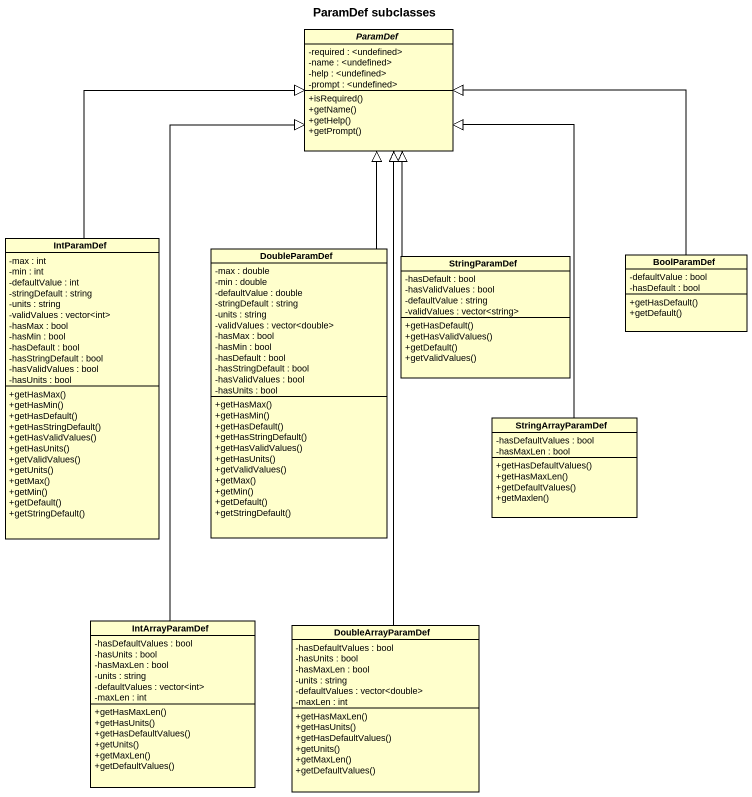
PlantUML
@startuml
title ParamDef subclasses
hide circle
hide empty members
skinparam classAttributeIconSize 0
abstract class ParamDef #FFFFCC {
  -required : <undefined>
  -name : <undefined>
  -help : <undefined>
  -prompt : <undefined>
  +isRequired()
  +getName()
  +getHelp()
  +getPrompt()
}
class IntParamDef #FFFFCC {
  -max : int
  -min : int
  -defaultValue : int
  -stringDefault : string
  -units : string
  -validValues : vector<int>
  -hasMax : bool
  -hasMin : bool
  -hasDefault : bool
  -hasStringDefault : bool
  -hasValidValues : bool
  -hasUnits : bool
  +getHasMax()
  +getHasMin()
  +getHasDefault()
  +getHasStringDefault()
  +getHasValidValues()
  +getHasUnits()
  +getValidValues()
  +getUnits()
  +getMax()
  +getMin()
  +getDefault()
  +getStringDefault()
}
class DoubleParamDef #FFFFCC {
  -max : double
  -min : double
  -defaultValue : double
  -stringDefault : string
  -units : string
  -validValues : vector<double>
  -hasMax : bool
  -hasMin : bool
  -hasDefault : bool
  -hasStringDefault : bool
  -hasValidValues : bool
  -hasUnits : bool
  +getHasMax()
  +getHasMin()
  +getHasDefault()
  +getHasStringDefault()
  +getHasValidValues()
  +getHasUnits()
  +getValidValues()
  +getMax()
  +getMin()
  +getDefault()
  +getStringDefault()
}
class StringParamDef #FFFFCC {
  -hasDefault : bool
  -hasValidValues : bool
  -defaultValue : string
  -validValues : vector<string>
  +getHasDefault()
  +getHasValidValues()
  +getDefault()
  +getValidValues()
}
class BoolParamDef #FFFFCC {
  -defaultValue : bool
  -hasDefault : bool
  +getHasDefault()
  +getDefault()
}
class StringArrayParamDef #FFFFCC {
  -hasDefaultValues : bool
  -hasMaxLen : bool
  +getHasDefaultValues()
  +getHasMaxLen()
  +getDefaultValues()
  +getMaxlen()
}
class IntArrayParamDef #FFFFCC {
  -hasDefaultValues : bool
  -hasUnits : bool
  -hasMaxLen : bool
  -units : string
  -defaultValues : vector<int>
  -maxLen : int
  +getHasMaxLen()
  +getHasUnits()
  +getHasDefaultValues()
  +getUnits()
  +getMaxLen()
  +getDefaultValues()
}
class DoubleArrayParamDef #FFFFCC {
  -hasDefaultValues : bool
  -hasUnits : bool
  -hasMaxLen : bool
  -units : string
  -defaultValues : vector<double>
  -maxLen : int
  +getHasMaxLen()
  +getHasUnits()
  +getHasDefaultValues()
  +getUnits()
  +getMaxLen()
  +getDefaultValues()
}
IntParamDef -up-|> ParamDef
DoubleParamDef -up-|> ParamDef
StringParamDef -up-|> ParamDef
BoolParamDef -up-|> ParamDef
StringArrayParamDef -up-|> ParamDef
IntArrayParamDef -up-|> ParamDef
DoubleArrayParamDef -up-|> ParamDef
@enduml
